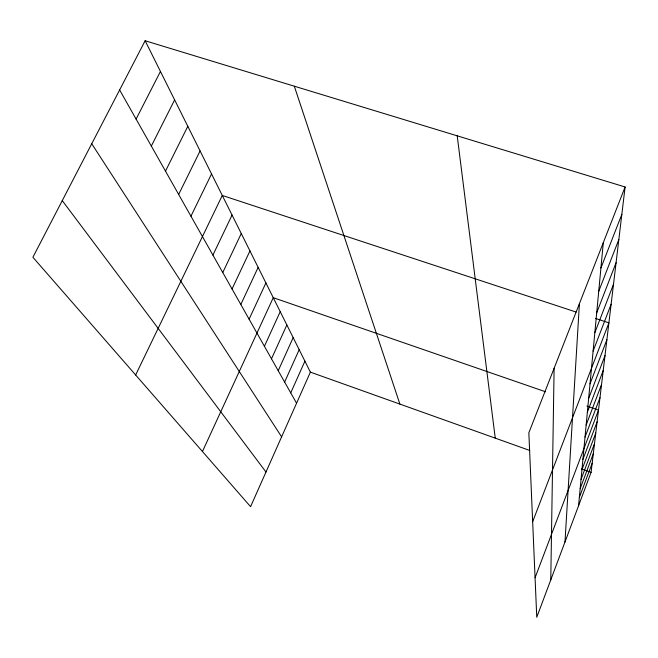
<?xml version="1.0" encoding="UTF-8"?>
<svg xmlns="http://www.w3.org/2000/svg" width="658" height="658" viewBox="0 0 658 658"><rect width="100%" height="100%" fill="white"/><g stroke="black" fill="none" stroke-linecap="round" stroke-linejoin="round"><path stroke-width="0.99" d="M550.771 579.895L554.11 368.274M564.975 541.995L579.418 303.651M578.555 505.788L603.304 242.646M625.1 186.979L528.843 432.8L536.764 617.253L591.081 472.362L625.1 186.979L145.138 40.747L32.9 257.262L250.575 506.668L310.387 372.14L145.138 40.747M580.167 488.647L593.31 453.683M579.344 497.432L592.175 463.248M582.914 459.432L597.102 421.86M581.952 469.689L595.778 433.03M581.039 479.411L594.511 443.615M586.155 425.01L601.568 384.428M585.011 437.151L599.997 397.621M535.069 577.749L598.509 410.082L586.903 406.068M588.647 398.444L605.006 355.567M587.364 412.138L603.238 370.438M532.659 521.728L608.905 322.856L595.416 318.414M590.02 383.861L606.89 339.742M593.105 351.117L611.126 304.243M596.707 312.772L616.069 262.731M594.84 332.66L613.503 284.256M598.731 291.28L618.841 239.496M600.918 267.987L621.843 214.327M290.737 392.884L304.917 361.168M284.626 382.068L299.184 349.678M278.219 370.717L293.172 337.62M271.491 358.807L286.863 324.97M264.417 346.272L280.234 311.678M202.45 451.528L273.259 297.679L545.54 391.773M249.111 319.179L265.906 282.932M240.82 304.498L258.142 267.37M232.044 288.977L249.941 250.928M222.766 272.535L241.264 233.516M212.912 255.098L232.06 215.059M135.647 374.986L222.281 195.451L576.153 312.065M190.943 216.211L211.555 173.926M178.655 194.447L200.09 150.937M165.487 171.129L187.81 126.32M151.332 146.084L174.633 99.893M136.091 119.098L160.453 71.442M310.387 372.14L529.748 450.459M581.582 468.973L591.081 472.362M62.263 200.624L265.98 472.016M91.742 143.757L281.616 436.846M119.633 89.957L296.569 403.206M294.307 86.19L399.883 404.094M457.211 135.828L495.26 438.154"/></g></svg>
